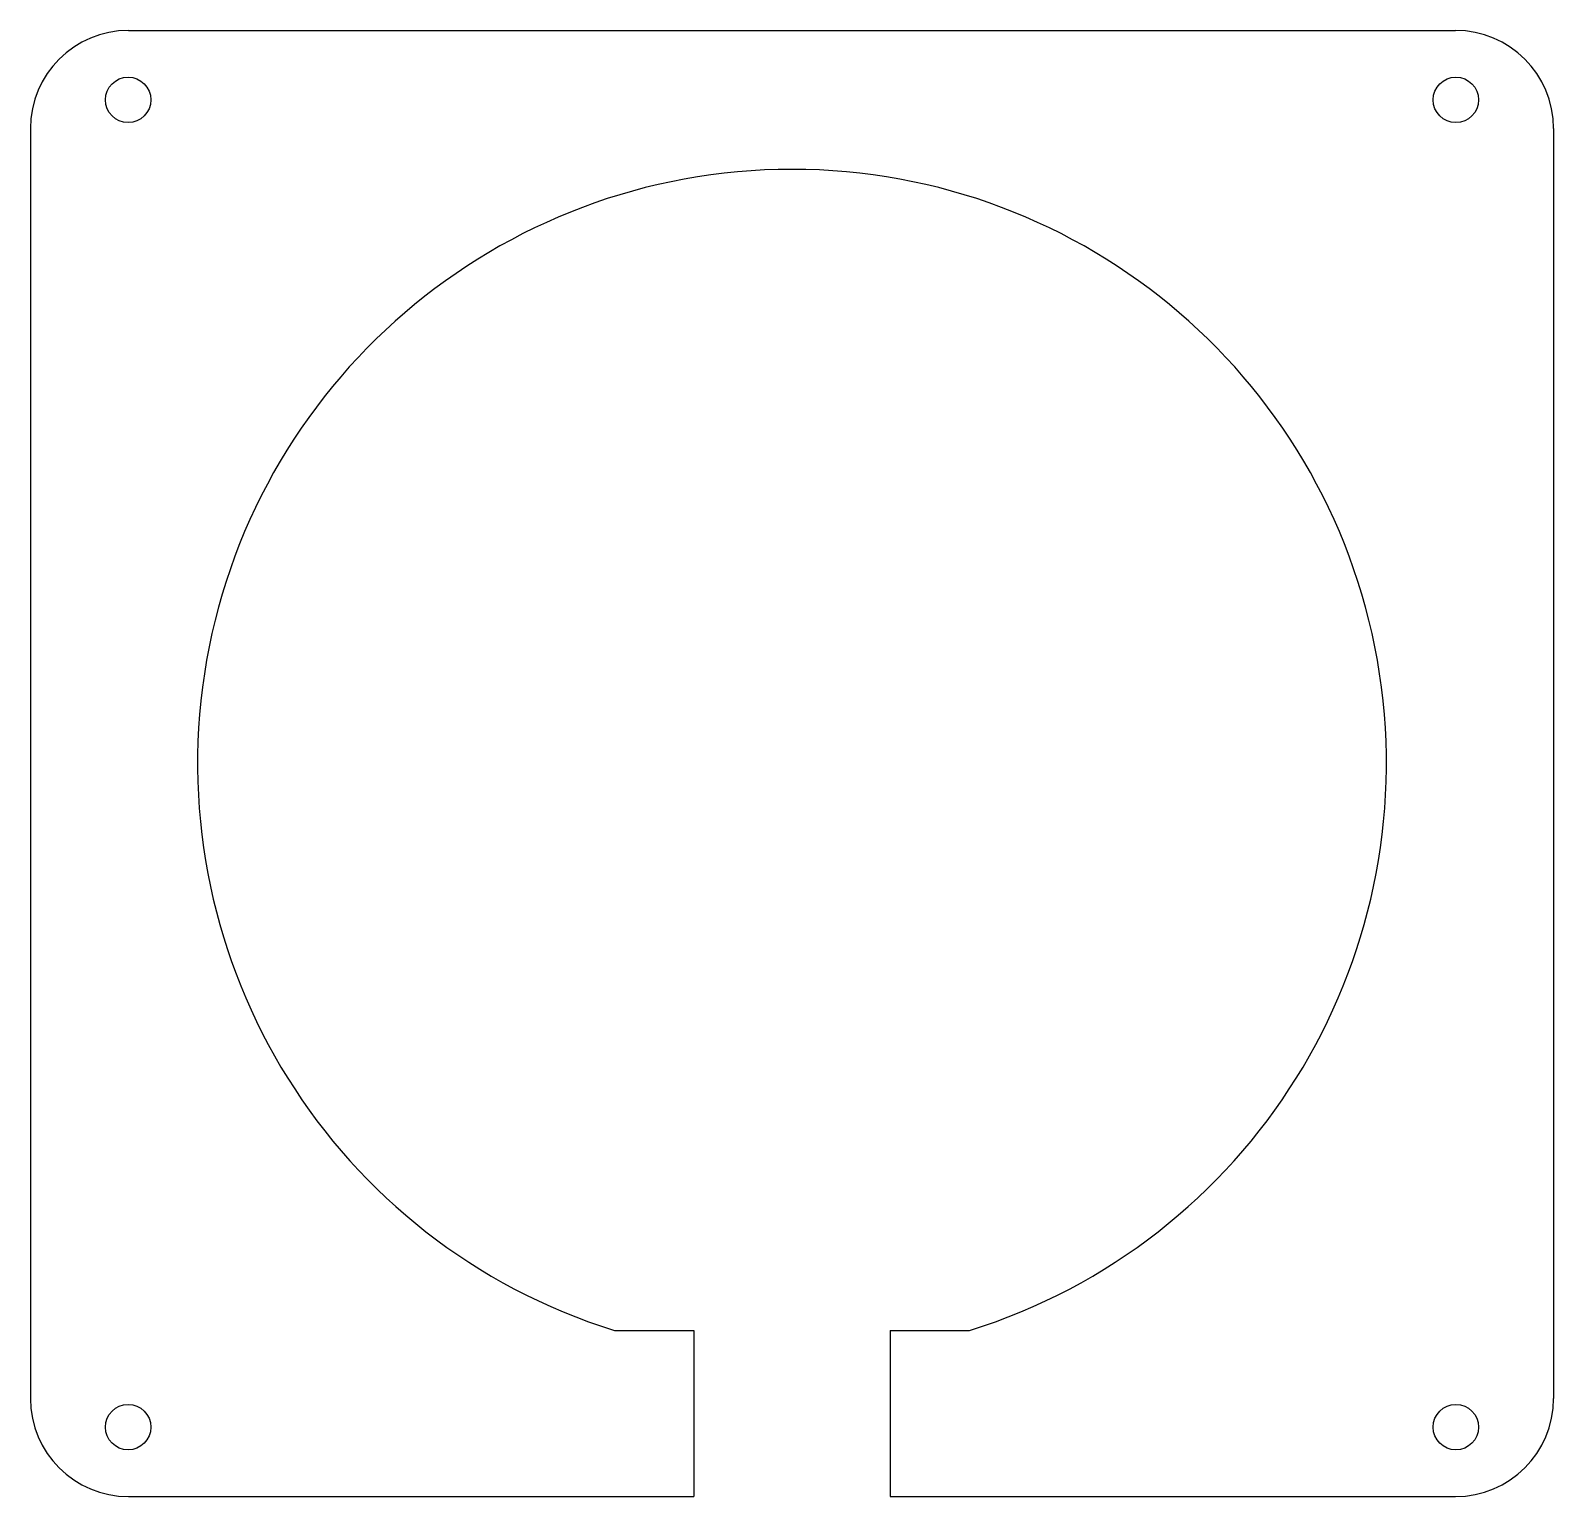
# Model space of a CAD drawing. Header units: millimetres. Extents: x -49.3 to 49.3, y -47.5 to 47.5.
import ezdxf

# ---------------------------------------------------------------- set-up
doc = ezdxf.new("R2010")
doc.units = ezdxf.units.MM

msp = doc.modelspace()

# ---------------------------------------------------------------- linework, layer by layer
at = {"color": 7, "linetype": 'Continuous', "lineweight": 25}
for p, q in [((-42.975, 47.5), (42.975, 47.5)), ((-49.325, 41.15), (-49.325, -41.15)), ((49.325, 41.15), (49.325, -41.15)), ((-11.5, -36.742), (-6.35, -36.742)), ((-6.35, -36.742), (-6.35, -47.5)), ((6.35, -36.742), (6.35, -47.5)), ((6.35, -36.742), (11.5, -36.742)), ((-42.975, -47.5), (-6.35, -47.5)), ((6.35, -47.5), (42.975, -47.5))]:
    msp.add_line(p, q, dxfattribs=at)
for centre in [(-43, 43), (43, 43), (-43, -43), (43, -43)]:
    msp.add_circle(centre, 1.475, dxfattribs=at)
for centre, radius, start, end in [((-42.975, 41.15), 6.35, 90, 180), ((42.975, 41.15), 6.35, 0, 90), ((0, 0), 38.5, 287.37962, 252.62038), ((-42.975, -41.15), 6.35, 180, 270), ((42.975, -41.15), 6.35, 270, 0)]:
    msp.add_arc(centre, radius, start, end, dxfattribs=at)

doc.saveas('drawing.dxf')
